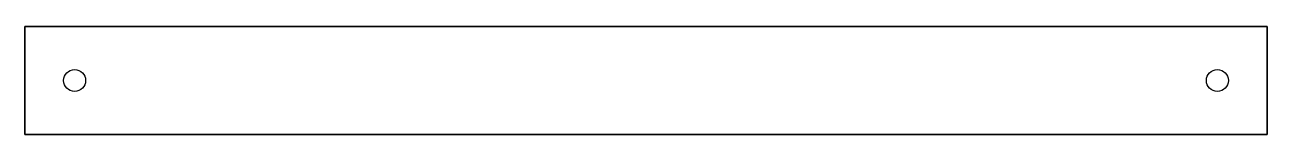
# Model space of a CAD drawing. Extents: x 0 to 849, y 0 to 74.
import ezdxf

# ---------------------------------------------------------------- set-up
doc = ezdxf.new("R2010")
doc.units = 0

msp = doc.modelspace()

# ---------------------------------------------------------------- linework, layer by layer
at = {"layer": 'CONTORNO'}
msp.add_lwpolyline([(0, 0), (0, 74), (849, 74), (849, 0)], close=True, dxfattribs=at)
at = {"layer": 'HDRILL', "extrusion": (-1, 0, 0)}
for centre in [(-69, -9), (-37, -9), (-5, -9)]:
    msp.add_circle(centre, 4, dxfattribs=at)
at = {"layer": 'HDRILL', "extrusion": (1, 0, 0)}
for centre in [(69, -9, 849), (37, -9, 849), (5, -9, 849)]:
    msp.add_circle(centre, 4, dxfattribs=at)
at = {"layer": 'PANEL'}
msp.add_lwpolyline([(0, 0), (849, 0), (849, 74), (0, 74)], close=True, dxfattribs=at)
at = {"layer": 'VDRILL'}
for centre in [(34, 37, -13.5), (815, 37, -13.5)]:
    msp.add_circle(centre, 7.5, dxfattribs=at)

doc.saveas('drawing.dxf')
